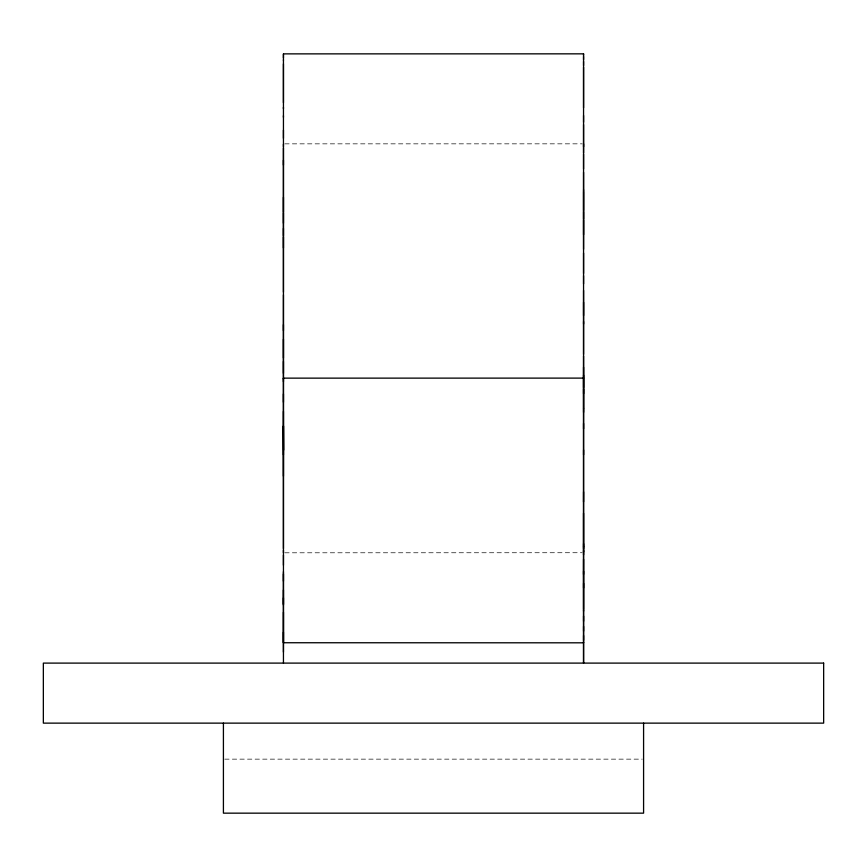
<?xml version="1.0" encoding="UTF-8"?>
<svg xmlns="http://www.w3.org/2000/svg" width="867" height="867" viewBox="0 0 867 867"><rect width="100%" height="100%" fill="white"/><g stroke="black" fill="none" stroke-linecap="round" stroke-linejoin="round"><path stroke-width="0.65" stroke-dasharray="4.33 3.25" d="M284.799 143.846L582.201 143.835M284.799 552.799L582.201 552.723M224.77 759.145L642.23 759.145"/><path stroke-width="1.3" d="M283.444 652.103L283.444 632.184M283.444 604.18L283.444 571.624M283.444 565.23L283.444 555.097M283.444 548.583L283.444 411.402M283.444 339.246L283.444 476.167M283.444 330.598L283.444 197.318M283.444 247.962L283.444 236.951M283.444 235.629L283.444 228.4M283.444 223.22L283.444 147.997M283.444 146.621L283.444 144.193M283.444 138.297L283.444 115.669M283.444 108.733L283.444 59.845M283.444 57.861L283.444 53.873L583.556 53.841L583.556 59.628M283.444 589.972L283.444 642.74L583.556 642.815L583.556 663.103L583.545 423.443M283.444 550.209L283.444 552.799M583.556 189.754L583.556 234.686M583.556 143.835L583.556 169.043M583.556 107.822L583.556 56.442M583.556 65.578L583.556 61.459M583.556 635.522L583.556 642.815M583.556 631.187L583.556 610.065M583.556 609.447L583.556 583.318M583.556 588.043L583.556 571.245M583.556 559.28L583.524 574.398M583.556 554.891L583.556 375.075M583.556 321.505L583.556 408.314M583.556 315.577L583.556 275.695M583.556 273.463L583.556 253.012M583.556 249.284L583.556 220.185M583.556 219.199L583.556 211.613M583.556 210.529L583.556 154.196M583.556 153.004L583.556 124.577M583.556 55.206L583.556 53.841M583.534 501.917L583.556 491.817M283.444 102.674L283.444 63.865M283.444 373.341L283.444 324.626M583.556 302.258L583.556 324.063M583.545 367.218L583.556 393.705M283.444 379.031L283.444 378.142L583.556 378.11M283.444 642.74L283.455 612.243M583.556 626.375L583.556 640.355M283.444 378.142L283.444 381.675M283.444 454.872L283.444 425.914L283.596 450.114M283.444 54.112L283.444 60.419M583.556 115.463L583.556 122.225M583.556 146.74L583.556 67.225M583.556 408.227L583.556 412.345M583.556 449.897L583.556 454.872M583.556 543.652L583.556 546.394M583.534 513.231L583.556 611.192M583.556 546.21L583.556 548.594M583.556 550.523L583.556 551.9M583.556 616.036L583.556 621.281M583.556 642.068L583.556 642.653M283.444 160.222L283.444 165.088M283.444 393.932L283.444 402.223M283.444 573.987L283.444 581.183M283.444 597.851L283.444 605.068M643.585 723.132L643.585 813.159L223.415 813.159L223.415 723.132M583.556 172.284L583.556 190.523M583.556 191.412L583.556 283.899M583.556 290.412L583.556 354.332M583.556 356.055L583.556 387.625M583.556 388.99L583.556 428.84M283.444 107.248L283.444 117.305M283.444 130.148L283.444 212.122M283.444 212.914L283.444 292.157M283.444 294.823L283.444 357.973M283.444 361.42L283.444 663.103M823.65 663.103L43.35 663.103L43.35 723.132L823.65 723.132L823.65 663.103"/></g></svg>
